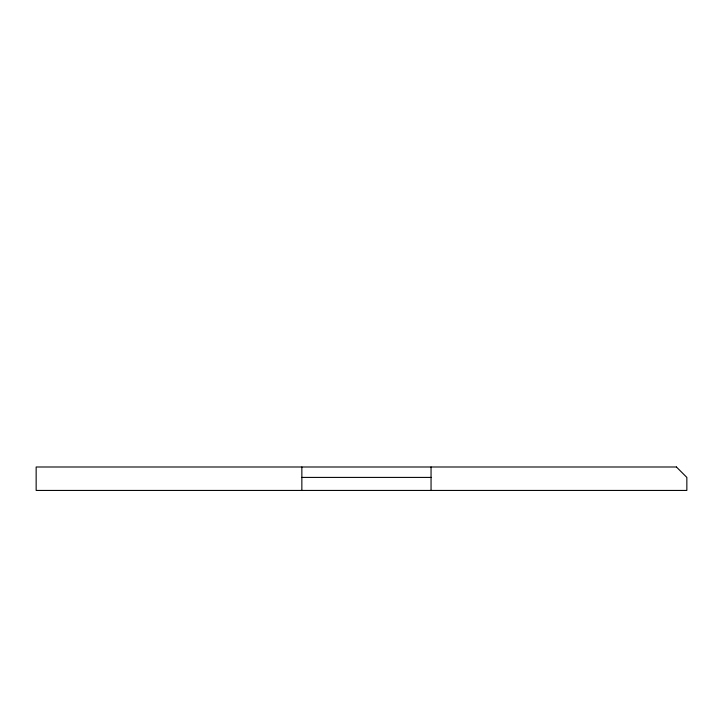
<?xml version="1.0" encoding="UTF-8"?>
<svg xmlns="http://www.w3.org/2000/svg" width="723" height="723" viewBox="0 0 723 723"><rect width="100%" height="100%" fill="white"/><g stroke="black" fill="none" stroke-linecap="round" stroke-linejoin="round"><path stroke-width="1.08" d="M301.853 477.415L431.053 477.415M431.053 466.995L431.053 490.438M301.853 466.995L301.853 490.438M676.43 466.995L36.15 466.995L36.15 490.438L686.85 490.438L686.85 477.415L676.43 466.995"/></g></svg>
